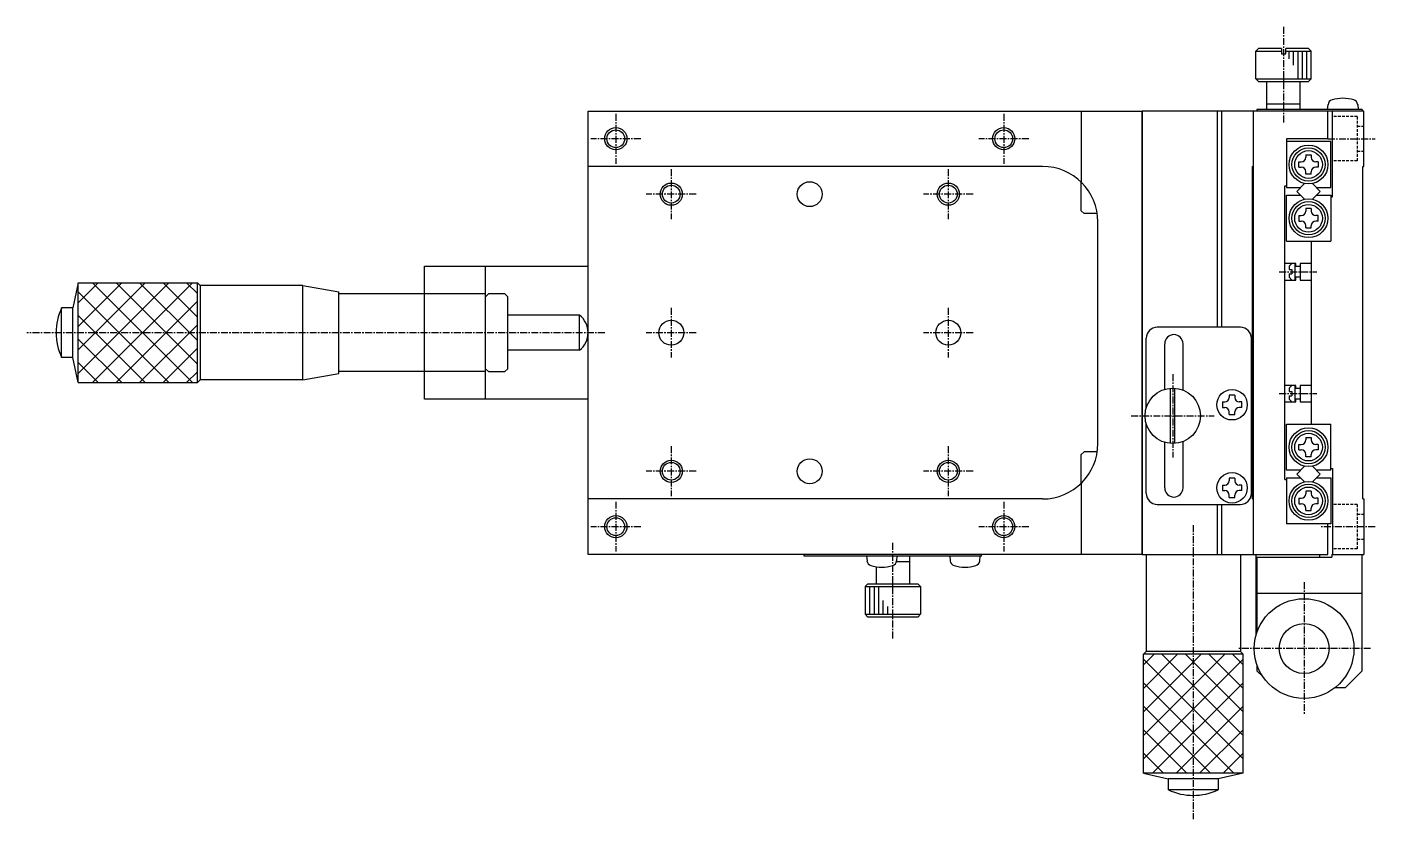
# Model space of a CAD drawing. Extents: x 12 to 693, y 7 to 641.
# Drawn here: x 450 to 693.3, y 254.5 to 397.4 of the extents above; entities that cross this region are included whole.
import ezdxf

# ---------------------------------------------------------------- set-up
doc = ezdxf.new("R2010")
doc.units = 0
doc.linetypes.add('CENTER', pattern=[2, 1.25, -0.25, 0.25, -0.25])
doc.linetypes.add('DASHED', pattern=[0.75, 0.5, -0.25])
doc.layers.get('0').update_dxf_attribs({"linetype": 'CONTINUOUS'})
doc.layers.add('CENTER', color=1, linetype='CENTER')

msp = doc.modelspace()

# ---------------------------------------------------------------- linework, layer by layer
at = {"color": 7, "linetype": 'CONTINUOUS'}
for p, q in [((672.3, 393.53), (671.8, 393.03)), ((671.8, 393.03), (676.4, 393.03)), ((671.8, 388.03), (671.8, 393.03)), ((676.4, 393.53), (672.3, 393.53)), ((676.4, 393.53), (676.4, 392.53)), ((676.4, 392.53), (677.2, 392.53)), ((677.2, 392.53), (677.2, 393.53)), ((681.3, 393.53), (677.2, 393.53)), ((677.2, 393.03), (681.8, 393.03)), ((681.8, 393.03), (681.3, 393.53)), ((681.8, 388.03), (681.8, 393.03)), ((671.8, 388.03), (681.8, 388.03)), ((671.8, 388.03), (672.3, 387.53)), ((672.3, 387.53), (681.3, 387.53)), ((673.8, 382.53), (673.8, 387.53)), ((679.8, 382.53), (679.8, 387.53)), ((681.3, 387.53), (681.8, 388.03)), ((551.3, 302.23), (551.3, 382.23)), ((551.3, 382.23), (651.3, 382.23)), ((640.3, 382.23), (640.3, 369.37)), ((651.3, 382.23), (651.3, 302.23)), ((651.3, 302.23), (651.3, 382.23)), ((691.3, 382.23), (651.3, 382.23)), ((664.8, 382.23), (664.8, 343.23)), ((665.6, 382.23), (665.6, 343.23)), ((671.3, 382.23), (671.3, 302.23)), ((672, 382.53), (672, 382.23)), ((691, 382.53), (672, 382.53)), ((673.8, 383.53), (679.8, 383.53)), ((684.75, 382.53), (684.83, 383.38)), ((684.8, 377.23), (684.8, 382.23)), ((685.6, 366.73), (685.6, 382.23)), ((690.18, 383.38), (690.25, 382.53)), ((691, 382.53), (691, 382.23)), ((691.3, 372.23), (691.3, 382.23)), ((684.8, 377.23), (677.3, 377.23)), ((677.3, 377.23), (677.3, 368.43)), ((685.3, 376.73), (677.3, 376.73)), ((685.3, 368.43), (685.3, 376.73)), ((633.3, 372.23), (551.3, 372.23)), ((671.1, 372.23), (671.3, 372.23)), ((671.1, 372.23), (671.1, 312.23)), ((679.55, 372.08), (679.55, 373.08)), ((679.55, 373.08), (680, 373.08)), ((680.8, 374.33), (681.8, 374.33)), ((680.8, 374.33), (680.8, 373.88)), ((681.8, 374.33), (681.8, 373.88)), ((683.05, 373.08), (682.6, 373.08)), ((683.05, 373.08), (683.05, 372.08)), ((691.1, 372.23), (691.3, 372.23)), ((691.1, 312.23), (691.1, 372.23)), ((679.55, 372.08), (680, 372.08)), ((680.8, 370.83), (680.8, 371.28)), ((681.8, 370.83), (680.8, 370.83)), ((681.8, 370.83), (681.8, 371.28)), ((683.05, 372.08), (682.6, 372.08)), ((640.3, 364.23), (640.3, 369.37)), ((677, 368.73), (677.3, 368.73)), ((677, 315.73), (677, 368.73)), ((677.3, 368.43), (679.88, 368.43)), ((680.6, 369.15), (679.18, 367.73)), ((679.18, 367.73), (680.6, 366.31)), ((683.42, 367.73), (682, 369.15)), ((682, 366.31), (683.42, 367.73)), ((682.72, 368.43), (685.3, 368.43)), ((677.3, 367.03), (679.88, 367.03)), ((677.3, 358.73), (677.3, 367.03)), ((682.72, 367.03), (685.3, 367.03)), ((685.3, 367.03), (685.3, 358.73)), ((685.3, 366.73), (685.6, 366.73)), ((640.3, 364.23), (640.8, 363.73)), ((643.19, 363.73), (640.8, 363.73)), ((679.55, 363.38), (679.55, 362.38)), ((679.55, 363.38), (680, 363.38)), ((681.8, 364.63), (680.8, 364.63)), ((680.8, 364.63), (680.8, 364.18)), ((681.8, 364.63), (681.8, 364.18)), ((683.05, 363.38), (682.6, 363.38)), ((683.05, 362.38), (683.05, 363.38)), ((643.3, 322.23), (643.3, 362.23)), ((679.55, 362.38), (680, 362.38)), ((680.8, 361.13), (680.8, 361.58)), ((680.8, 361.13), (681.8, 361.13)), ((681.8, 361.13), (681.8, 361.58)), ((683.05, 362.38), (682.6, 362.38)), ((677.3, 358.73), (685.3, 358.73)), ((681.8, 358.73), (681.8, 325.73)), ((521.8, 354.23), (551.3, 354.23)), ((521.8, 330.23), (521.8, 354.23)), ((532.8, 330.23), (532.8, 354.23)), ((679, 354.73), (677, 354.73)), ((677.8, 354.23), (678.3, 354.73)), ((677.8, 354.23), (677.8, 353.63)), ((677.8, 353.63), (678.3, 353.63)), ((677.8, 352.83), (677.8, 352.23)), ((677.8, 352.83), (678.3, 352.83)), ((678.3, 353.63), (678.3, 352.83)), ((678.8, 354.73), (678.8, 351.73)), ((678.8, 354.23), (679.8, 354.23)), ((679, 354.23), (679, 354.73)), ((681.8, 354.73), (679.8, 354.73)), ((679.8, 354.73), (679.8, 351.73)), ((459.3, 351.23), (458.3, 346.73)), ((459.3, 333.23), (459.3, 351.23)), ((459.3, 351.23), (480.8, 351.23)), ((480.8, 333.23), (480.8, 351.23)), ((481.3, 350.73), (480.8, 351.23)), ((481.3, 350.73), (481.3, 333.73)), ((499.8, 350.73), (481.3, 350.73)), ((499.8, 333.73), (499.8, 350.73)), ((499.8, 350.73), (506.3, 349.59)), ((677, 351.73), (679, 351.73)), ((677.8, 352.23), (678.3, 351.73)), ((679.8, 352.23), (678.8, 352.23)), ((679, 351.73), (679, 352.23)), ((679.8, 351.73), (681.8, 351.73)), ((506.3, 334.88), (506.3, 349.59)), ((532.8, 349.23), (506.3, 349.23)), ((532.8, 348.73), (533.3, 349.23)), ((536.3, 349.23), (533.3, 349.23)), ((536.8, 348.73), (536.3, 349.23)), ((536.8, 335.73), (536.8, 348.73)), ((456.3, 337.73), (456.3, 346.73)), ((458.3, 346.73), (456.3, 346.73)), ((458.3, 337.73), (458.3, 346.73)), ((549.73, 345.41), (536.8, 345.41)), ((549.73, 339.06), (549.73, 345.41)), ((669, 343.23), (654, 343.23)), ((652, 328.63), (652, 341.23)), ((671, 313.23), (671, 341.23)), ((549.73, 339.06), (536.8, 339.06)), ((655.35, 332.02), (655.35, 340.23)), ((658.65, 331.88), (658.65, 340.23)), ((458.3, 337.73), (456.3, 337.73)), ((459.3, 333.23), (458.3, 337.73)), ((533.3, 335.23), (532.8, 335.73)), ((536.3, 335.23), (536.8, 335.73)), ((481.3, 333.73), (480.8, 333.23)), ((499.8, 333.73), (481.3, 333.73)), ((499.8, 333.73), (506.3, 334.88)), ((532.8, 335.23), (506.3, 335.23)), ((533.3, 335.23), (536.3, 335.23)), ((459.3, 333.23), (480.8, 333.23)), ((656.4, 322.25), (656.4, 332.22)), ((657.2, 322.25), (657.2, 332.22)), ((668, 330.98), (667, 330.98)), ((667, 330.98), (667, 330.53)), ((668, 330.98), (668, 330.53)), ((679, 332.73), (677, 332.73)), ((677.8, 332.23), (678.3, 332.73)), ((677.8, 332.23), (677.8, 331.63)), ((677.8, 331.63), (678.3, 331.63)), ((677.8, 330.83), (677.8, 330.23)), ((677.8, 330.83), (678.3, 330.83)), ((678.3, 331.63), (678.3, 330.83)), ((678.8, 332.73), (678.8, 329.73)), ((678.8, 332.23), (679.8, 332.23)), ((679, 332.23), (679, 332.73)), ((681.8, 332.73), (679.8, 332.73)), ((679.8, 332.73), (679.8, 329.73)), ((551.3, 330.23), (521.8, 330.23)), ((665.75, 329.73), (665.75, 328.73)), ((665.75, 329.73), (666.2, 329.73)), ((665.75, 328.73), (666.2, 328.73)), ((669.25, 329.73), (668.8, 329.73)), ((669.25, 328.73), (668.8, 328.73)), ((669.25, 328.73), (669.25, 329.73)), ((677, 329.73), (679, 329.73)), ((677.8, 330.23), (678.3, 329.73)), ((679.8, 330.23), (678.8, 330.23)), ((679, 329.73), (679, 330.23)), ((679.8, 329.73), (681.8, 329.73)), ((667, 327.48), (667, 327.93)), ((667, 327.48), (668, 327.48)), ((668, 327.48), (668, 327.93)), ((652, 313.23), (652, 325.83)), ((677.3, 317.43), (677.3, 325.73)), ((677.3, 325.73), (685.3, 325.73)), ((685.3, 317.43), (685.3, 325.73)), ((655.35, 314.23), (655.35, 322.45)), ((658.65, 314.23), (658.65, 322.59)), ((679.55, 321.08), (679.55, 322.08)), ((679.55, 322.08), (680, 322.08)), ((680.8, 323.33), (681.8, 323.33)), ((680.8, 323.33), (680.8, 322.88)), ((681.8, 323.33), (681.8, 322.88)), ((683.05, 322.08), (682.6, 322.08)), ((683.05, 322.08), (683.05, 321.08)), ((640.3, 320.23), (640.8, 320.73)), ((640.3, 315.09), (640.3, 320.23)), ((643.19, 320.73), (640.8, 320.73)), ((679.55, 321.08), (680, 321.08)), ((680.8, 319.83), (680.8, 320.28)), ((681.8, 319.83), (680.8, 319.83)), ((681.8, 319.83), (681.8, 320.28)), ((683.05, 321.08), (682.6, 321.08)), ((679.88, 317.43), (677.3, 317.43)), ((679.18, 316.73), (680.6, 318.15)), ((680.6, 315.31), (679.18, 316.73)), ((682, 318.15), (683.42, 316.73)), ((683.42, 316.73), (682, 315.31)), ((685.3, 317.43), (682.72, 317.43)), ((685.3, 317.73), (685.6, 317.73)), ((685.6, 317.73), (685.6, 302.23)), ((640.3, 315.09), (640.3, 302.23)), ((665.75, 314.73), (665.75, 313.73)), ((665.75, 314.73), (666.2, 314.73)), ((668, 315.98), (667, 315.98)), ((667, 315.98), (667, 315.53)), ((668, 315.98), (668, 315.53)), ((669.25, 314.73), (668.8, 314.73)), ((669.25, 313.73), (669.25, 314.73)), ((677, 315.73), (677.3, 315.73)), ((677.3, 316.03), (679.88, 316.03)), ((677.3, 316.03), (677.3, 307.73)), ((682.72, 316.03), (685.3, 316.03)), ((685.3, 316.03), (685.3, 307.73)), ((633.3, 312.23), (551.3, 312.23)), ((665.75, 313.73), (666.2, 313.73)), ((667, 312.48), (667, 312.93)), ((667, 312.48), (668, 312.48)), ((668, 312.48), (668, 312.93)), ((669.25, 313.73), (668.8, 313.73)), ((671.3, 312.23), (671.1, 312.23)), ((679.55, 312.38), (679.55, 311.38)), ((679.55, 312.38), (680, 312.38)), ((679.55, 311.38), (680, 311.38)), ((681.8, 313.63), (680.8, 313.63)), ((680.8, 313.63), (680.8, 313.18)), ((681.8, 313.63), (681.8, 313.18)), ((683.05, 312.38), (682.6, 312.38)), ((683.05, 311.38), (682.6, 311.38)), ((683.05, 311.38), (683.05, 312.38)), ((691.1, 312.23), (691.3, 312.23)), ((691.3, 312.23), (691.3, 302.23)), ((654, 311.23), (669, 311.23)), ((664.8, 311.23), (664.8, 302.23)), ((665.6, 311.23), (665.6, 302.23)), ((680.8, 310.13), (680.8, 310.58)), ((680.8, 310.13), (681.8, 310.13)), ((681.8, 310.13), (681.8, 310.58)), ((685.3, 307.73), (677.3, 307.73)), ((684.8, 302.23), (684.8, 307.73)), ((651.3, 302.23), (551.3, 302.23)), ((590.3, 301.93), (590.3, 302.23)), ((622.3, 301.93), (590.3, 301.93)), ((601.55, 301.93), (601.63, 301.08)), ((606.98, 301.08), (607.05, 301.93)), ((609.3, 301.93), (609.3, 296.93)), ((616.55, 301.93), (616.63, 301.08)), ((621.98, 301.08), (622.05, 301.93)), ((622.3, 301.93), (622.3, 302.23)), ((651.3, 302.23), (684.8, 302.23)), ((652, 302.23), (652, 284.73)), ((669, 302.23), (669, 284.73)), ((671.8, 302.23), (671.8, 287.54)), ((672, 301.73), (672, 288.19)), ((672, 301.73), (685.5, 301.73)), ((683.3, 302.23), (683.3, 301.73)), ((685.5, 302.23), (691.3, 302.23)), ((685.5, 302.23), (685.5, 301.73)), ((691, 281.23), (691, 302.23)), ((603.3, 300), (603.3, 296.93)), ((606.95, 300.93), (609.3, 300.93)), ((601.3, 296.43), (601.8, 296.93)), ((601.8, 296.93), (610.8, 296.93)), ((610.8, 296.93), (611.3, 296.43)), ((601.3, 296.43), (611.3, 296.43)), ((601.3, 296.43), (601.3, 291.43)), ((611.3, 296.43), (611.3, 291.43)), ((672, 295.23), (691, 295.23)), ((601.3, 291.43), (611.3, 291.43)), ((601.8, 290.93), (601.3, 291.43)), ((610.8, 290.93), (601.8, 290.93)), ((611.3, 291.43), (610.8, 290.93)), ((652, 284.73), (651.5, 284.23)), ((669, 284.73), (652, 284.73)), ((669, 284.73), (669.5, 284.23)), ((651.5, 262.73), (651.5, 284.23)), ((669.5, 284.23), (651.5, 284.23)), ((669.5, 262.73), (669.5, 284.23)), ((672, 282.27), (672, 281.23)), ((672, 281.23), (673.05, 280.18)), ((688, 278.23), (691, 281.23)), ((686.16, 278.23), (688, 278.23)), ((651.5, 262.73), (656, 261.73)), ((669.5, 262.73), (651.5, 262.73)), ((669.5, 262.73), (665, 261.73)), ((665, 261.73), (656, 261.73)), ((656, 261.73), (656, 259.73)), ((665, 261.73), (665, 259.73)), ((665, 259.73), (656, 259.73))]:
    msp.add_line(p, q, dxfattribs=at)
at = {"color": 3, "linetype": 'CONTINUOUS'}
for p, q in [((677.8, 391.66), (677.8, 393.03)), ((678.6, 390.53), (678.6, 393.03)), ((679.4, 388.03), (679.4, 393.03)), ((680.2, 388.03), (680.2, 393.03)), ((681, 388.03), (681, 393.03)), ((475.65, 351.23), (459.3, 334.89)), ((471.4, 351.23), (459.3, 339.13)), ((467.16, 351.23), (459.3, 343.37)), ((462.92, 351.23), (459.3, 347.61)), ((461.89, 351.23), (479.89, 333.23)), ((479.89, 351.23), (461.89, 333.23)), ((466.13, 351.23), (480.8, 336.56)), ((470.37, 351.23), (480.8, 340.81)), ((474.62, 351.23), (480.8, 345.05)), ((478.86, 351.23), (480.8, 349.29)), ((459.3, 349.58), (475.65, 333.23)), ((480.8, 347.9), (466.13, 333.23)), ((459.3, 345.33), (471.4, 333.23)), ((480.8, 343.66), (470.37, 333.23)), ((459.3, 341.09), (467.16, 333.23)), ((480.8, 339.42), (474.62, 333.23)), ((459.3, 336.85), (462.92, 333.23)), ((480.8, 335.17), (478.86, 333.23)), ((602.1, 296.43), (602.1, 291.43)), ((602.9, 296.43), (602.9, 291.43)), ((603.7, 296.43), (603.7, 291.43)), ((604.5, 293.93), (604.5, 291.43)), ((605.3, 292.81), (605.3, 291.43)), ((651.5, 269.56), (666.17, 284.23)), ((651.5, 273.81), (661.93, 284.23)), ((651.5, 278.05), (657.68, 284.23)), ((651.5, 282.29), (653.44, 284.23)), ((651.5, 265.32), (669.5, 283.32)), ((651.5, 283.32), (669.5, 265.32)), ((654.83, 284.23), (669.5, 269.56)), ((659.07, 284.23), (669.5, 273.81)), ((663.32, 284.23), (669.5, 278.05)), ((667.56, 284.23), (669.5, 282.29)), ((651.5, 279.08), (667.85, 262.73)), ((653.16, 262.73), (669.5, 279.08)), ((651.5, 274.83), (663.6, 262.73)), ((657.4, 262.73), (669.5, 274.83)), ((651.5, 270.59), (659.36, 262.73)), ((661.64, 262.73), (669.5, 270.59)), ((651.5, 266.35), (655.12, 262.73)), ((665.88, 262.73), (669.5, 266.35))]:
    msp.add_line(p, q, dxfattribs=at)
at = {"color": 3, "linetype": 'DASHED'}
for p, q in [((690.1, 381.23), (685.6, 381.23)), ((690.1, 381.23), (690.1, 373.23)), ((690.1, 379.48), (691.3, 379.48)), ((690.1, 374.98), (691.3, 374.98)), ((690.1, 373.23), (685.6, 373.23)), ((690.1, 311.23), (685.6, 311.23)), ((690.1, 311.23), (690.1, 303.23)), ((690.1, 309.48), (691.3, 309.48)), ((690.1, 304.98), (691.3, 304.98)), ((690.1, 303.23), (685.6, 303.23))]:
    msp.add_line(p, q, dxfattribs=at)
at = {"color": 3, "linetype": 'CONTINUOUS'}
for centre in [(556.3, 377.23), (626.3, 377.23), (566.3, 367.23), (616.3, 367.23), (566.3, 317.23), (616.3, 317.23), (556.3, 307.23), (626.3, 307.23)]:
    msp.add_circle(centre, 2, dxfattribs=at)
at = {"color": 7, "linetype": 'CONTINUOUS'}
for centre, radius in [((556.3, 377.23), 1.6), ((626.3, 377.23), 1.6), ((681.3, 372.58), 3.5), ((681.3, 372.58), 3), ((681.3, 372.58), 2.5), ((566.3, 367.23), 1.6), ((591.3, 367.23), 2.25), ((616.3, 367.23), 1.6), ((681.3, 362.88), 3.5), ((681.3, 362.88), 3), ((681.3, 362.88), 2.5), ((566.3, 342.23), 2.25), ((616.3, 342.23), 2.25), ((656.8, 327.23), 5), ((667.5, 329.23), 2.75), ((681.3, 321.58), 3.5), ((681.3, 321.58), 3), ((681.3, 321.58), 2.5), ((566.3, 317.23), 1.6), ((591.3, 317.23), 2.25), ((616.3, 317.23), 1.6), ((667.5, 314.23), 2.75), ((681.3, 311.88), 3.5), ((681.3, 311.88), 3), ((681.3, 311.88), 2.5), ((556.3, 307.23), 1.6), ((626.3, 307.23), 1.6), ((680.5, 285.23), 9), ((680.5, 285.23), 4.5)]:
    msp.add_circle(centre, radius, dxfattribs=at)
for centre, radius, start, end in [((687.5, 377.53), 7, 73.743, 106.257), ((685.82, 383.29), 1, 106.257, 175), ((689.18, 383.29), 1, 5, 73.743), ((633.3, 362.23), 10, 0, 90), ((680, 373.88), 0.8, 270, 0), ((682.6, 373.88), 0.8, 180, 270), ((680, 371.28), 0.8, 0, 90), ((682.6, 371.28), 0.8, 90, 180), ((680, 364.18), 0.8, 270, 0), ((682.6, 364.18), 0.8, 180, 270), ((680, 361.58), 0.8, 0, 90), ((682.6, 361.58), 0.8, 90, 180), ((465.93, 342.23), 10.62, 154.9424, 205.0576), ((547.3, 342.23), 4, 307.4626, 52.5374), ((654, 341.23), 2, 90, 180), ((669, 341.23), 2, 0, 90), ((657, 340.23), 1.65, 0, 180), ((666.2, 330.53), 0.8, 270, 0), ((666.2, 327.93), 0.8, 0, 90), ((668.8, 330.53), 0.8, 180, 270), ((668.8, 327.93), 0.8, 90, 180), ((633.3, 322.23), 10, 270, 0), ((680, 322.88), 0.8, 270, 0), ((682.6, 322.88), 0.8, 180, 270), ((680, 320.28), 0.8, 0, 90), ((682.6, 320.28), 0.8, 90, 180), ((657, 314.23), 1.65, 180, 0), ((666.2, 315.53), 0.8, 270, 0), ((668.8, 315.53), 0.8, 180, 270), ((654, 313.23), 2, 180, 270), ((666.2, 312.93), 0.8, 0, 90), ((668.8, 312.93), 0.8, 90, 180), ((669, 313.23), 2, 270, 0), ((680, 313.18), 0.8, 270, 0), ((680, 310.58), 0.8, 0, 90), ((682.6, 313.18), 0.8, 180, 270), ((682.6, 310.58), 0.8, 90, 180), ((602.62, 301.17), 1, 185, 253.743), ((604.3, 306.93), 7, 253.743, 286.257), ((605.98, 301.17), 1, 286.257, 355), ((617.62, 301.17), 1, 185, 253.743), ((619.3, 306.93), 7, 253.743, 286.257), ((620.98, 301.17), 1, 286.257, 355), ((660.5, 269.36), 10.62, 244.9424, 295.0576)]:
    msp.add_arc(centre, radius, start, end, dxfattribs=at)
at = {"layer": 'CENTER', "color": 1, "linetype": 'CENTER'}
for p, q in [((676.8, 397.4), (676.8, 380.14)), ((556.3, 381.73), (556.3, 372.73)), ((626.3, 381.73), (626.3, 372.73)), ((560.8, 377.23), (551.8, 377.23)), ((630.8, 377.23), (621.8, 377.23)), ((684.8, 377.23), (693.3, 377.23)), ((566.3, 371.73), (566.3, 362.73)), ((616.3, 371.73), (616.3, 362.73)), ((570.8, 367.23), (561.8, 367.23)), ((620.8, 367.23), (611.8, 367.23)), ((676, 353.23), (682.8, 353.23)), ((566.3, 346.73), (566.3, 337.73)), ((616.3, 346.73), (616.3, 337.73)), ((554.31, 342.23), (450.04, 342.23)), ((570.8, 342.23), (561.8, 342.23)), ((620.8, 342.23), (611.8, 342.23)), ((656.8, 334.73), (656.8, 319.73)), ((676, 331.23), (682.8, 331.23)), ((649.3, 327.23), (664.3, 327.23)), ((566.3, 321.73), (566.3, 312.73)), ((616.3, 321.73), (616.3, 312.73)), ((570.8, 317.23), (561.8, 317.23)), ((620.8, 317.23), (611.8, 317.23)), ((556.3, 311.73), (556.3, 302.73)), ((626.3, 311.73), (626.3, 302.73)), ((560.8, 307.23), (551.8, 307.23)), ((630.8, 307.23), (621.8, 307.23)), ((660.5, 307.51), (660.5, 254.47)), ((693.3, 307.23), (683.6, 307.23)), ((606.3, 287.06), (606.3, 304.33)), ((680.5, 297.23), (680.5, 273.23)), ((692.5, 285.23), (668.5, 285.23))]:
    msp.add_line(p, q, dxfattribs=at)

doc.saveas('drawing.dxf')
